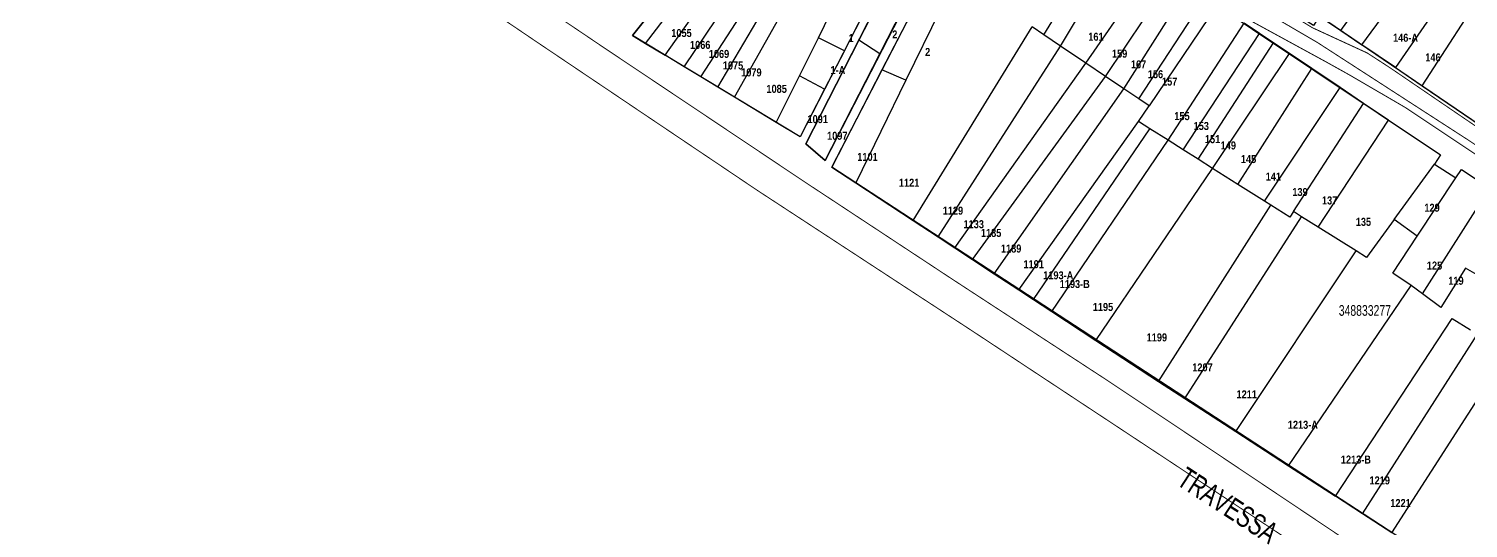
# Model space of a CAD drawing. Extents: x 203136 to 205923, y 4839890 to 4842982.
# Drawn here: x 203135.5 to 203405.3, y 4840806.8 to 4840900.3 of the extents above; entities that cross this region are included whole.
import ezdxf
from ezdxf.enums import TextEntityAlignment as Align

# ---------------------------------------------------------------- set-up
doc = ezdxf.new("R2010")
doc.units = 0
doc.header["$LTSCALE"] = 1.5
doc.header["$MEASUREMENT"] = 0
for name, color, linetype in [('CD_MALHA_LOTES', 40, 'CONTINUOUS'), ('CD_TXT_QUADRA', 7, 'CONTINUOUS'), ('LM-LIM-SETOR-FISCAL', 7, 'CONTINUOUS'), ('RU-QUADRAS', 210, 'CONTINUOUS'), ('SV-EIXO-RUA-PAV', 20, 'CONTINUOUS'), ('SV-RUA-PAVIM-S-GUIA-C-GUIA', 7, 'CONTINUOUS'), ('SV-TXT-RUA-PAV-S-GUIA-C-GUIA', 7, 'CONTINUOUS'), ('Th_NmrPort', 1, 'CONTINUOUS')]:
    doc.layers.add(name, color=color, linetype=linetype)
doc.styles.add('3488-33-2D_TXTB$0$ARIAL', font='ARIAL.TTF')
doc.styles.add('ARIAL', font='ARIAL.TTF')
doc.styles.get("Standard").update_dxf_attribs({"font": 'swisscbo.ttf'})
doc.linetypes.add('Limite', pattern='A,20,-3,[130,ltypeshp.shx,S=6.35,R=0,X=0,Y=0],-3,20', length=46)

msp = doc.modelspace()

# ---------------------------------------------------------------- linework, layer by layer
at = {"layer": 'CD_MALHA_LOTES', "linetype": 'Continuous', "flags": 128}
for points in [[(203381.44, 4840900), (203398.96, 4840924.3)], [(203268.82, 4840920.65), (203266.86, 4840921.85), (203248.7, 4840899.04), (203251.14, 4840897.57)], [(203251.14, 4840897.57), (203268.82, 4840920.65)], [(203254.77, 4840895.37), (203271.48, 4840919.01)], [(203258.39, 4840893.18), (203274.49, 4840917.15)], [(203261.5, 4840891.3), (203277.17, 4840915.5)], [(203325.77, 4840899.2), (203336.61, 4840916.8)], [(203385.41, 4840897.29), (203399.916154, 4840917.107688)], [(203264.66, 4840889.39), (203279.27, 4840914.2)], [(203267.8, 4840887.49), (203281.89, 4840912.59)], [(203328.93, 4840897.07), (203338.77, 4840913.57)], [(203333.68, 4840893.87), (203344.81, 4840910.05)], [(203404.67, 4840911.94), (203391.67, 4840893.04)], [(203337.35, 4840891.39), (203348.41, 4840907.94)], [(203340.77, 4840889.09), (203352.11, 4840906.96)], [(203396.7, 4840889.61), (203409.25, 4840909.07)], [(203295.14, 4840906.13), (203291.09, 4840898.2)], [(203295.06, 4840895.63), (203299.38, 4840904.05)], [(203302.3, 4840905.89), (203295.44, 4840892.61)], [(203343.57, 4840887.2), (203356.02, 4840906.26)], [(203358.29, 4840904.74), (203345.5, 4840885.9)], [(203283.51, 4840898.62), (203285.81, 4840903.26)], [(203306.36, 4840903.8), (203299.94, 4840890.69)], [(203349.06, 4840879.44), (203363.35, 4840901.36)], [(203366.2, 4840899.45), (203363.35, 4840901.36)], [(203377.46, 4840902.71), (203381.44, 4840900)], [(203279.98, 4840891.52), (203283.51, 4840898.62)], [(203288.39, 4840896.22), (203283.51, 4840898.62)], [(203290.94, 4840901.16), (203288.39, 4840896.22)], [(203301.31, 4840864.39), (203323.58, 4840900.68)], [(203325.77, 4840899.2), (203323.58, 4840900.68)], [(203328.93, 4840897.07), (203325.77, 4840899.2)], [(203351.9, 4840877.65), (203366.2, 4840899.45)], [(203368.84, 4840897.68), (203366.2, 4840899.45)], [(203381.44, 4840900), (203385.41, 4840897.29)], [(203251.14, 4840897.57), (203254.77, 4840895.37)], [(203291.09, 4840898.2), (203281.18, 4840878.79), (203284.77, 4840875.63), (203295.06, 4840895.63)], [(203288.39, 4840896.22), (203284.69, 4840889.03)], [(203295.06, 4840895.63), (203291.09, 4840898.2)], [(203305.95, 4840861.35), (203328.93, 4840897.07)], [(203333.68, 4840893.87), (203328.93, 4840897.07)], [(203354.72, 4840875.87), (203368.84, 4840897.68)], [(203371.81, 4840895.7), (203368.84, 4840897.68)], [(203391.67, 4840893.04), (203385.41, 4840897.29)], [(203258.39, 4840893.18), (203254.77, 4840895.37)], [(203309.07, 4840859.3), (203333.68, 4840893.87)], [(203337.35, 4840891.39), (203333.68, 4840893.87)], [(203357.42, 4840874.16), (203371.81, 4840895.7)], [(203376.03, 4840892.86), (203371.81, 4840895.7)], [(203261.5, 4840891.3), (203258.39, 4840893.18)], [(203264.66, 4840889.39), (203261.5, 4840891.3)], [(203275.62, 4840882.76), (203279.98, 4840891.52)], [(203284.69, 4840889.03), (203279.98, 4840891.52)], [(203295.44, 4840892.61), (203286.02, 4840874.41), (203290.51, 4840871.46)], [(203299.94, 4840890.69), (203290.51, 4840871.46)], [(203299.94, 4840890.69), (203295.44, 4840892.61)], [(203312.41, 4840857.11), (203337.35, 4840891.39)], [(203340.77, 4840889.09), (203337.35, 4840891.39)], [(203362.14, 4840871.18), (203376.03, 4840892.86)], [(203381.31, 4840889.31), (203376.03, 4840892.86)], [(203391.67, 4840893.04), (203396.7, 4840889.61)], [(203267.8, 4840887.49), (203264.66, 4840889.39)], [(203284.69, 4840889.03), (203280.08, 4840880.06), (203275.62, 4840882.76)], [(203316.48, 4840854.44), (203340.77, 4840889.09)], [(203343.57, 4840887.2), (203340.77, 4840889.09)], [(203367.15, 4840868.02), (203381.31, 4840889.31)], [(203385.73, 4840886.35), (203381.31, 4840889.31)], [(203396.7, 4840889.61), (203407.79, 4840882.06)], [(203275.62, 4840882.76), (203267.8, 4840887.49)], [(203343.5, 4840882.95), (203345.5, 4840885.9)], [(203345.5, 4840885.9), (203343.57, 4840887.2)], [(203372.55, 4840866.06), (203385.73, 4840886.35)], [(203390.39, 4840883.22), (203385.73, 4840886.35)], [(203321.12, 4840851.41), (203343.5, 4840882.95)], [(203345.66, 4840881.58), (203343.5, 4840882.95)], [(203377.18, 4840863.17), (203390.39, 4840883.22)], [(203390.39, 4840883.22), (203400.15, 4840876.68), (203398.99, 4840874.98)], [(203323.87, 4840849.6), (203345.66, 4840881.58)], [(203349.06, 4840879.44), (203345.66, 4840881.58)], [(203327.27, 4840847.37), (203349.06, 4840879.44)], [(203351.9, 4840877.65), (203349.06, 4840879.44)], [(203354.72, 4840875.87), (203351.9, 4840877.65)], [(203357.42, 4840874.16), (203354.72, 4840875.87)], [(203391.44, 4840864.61), (203398.99, 4840874.98)], [(203398.99, 4840874.98), (203403.03, 4840872.37)], [(203335.54, 4840841.95), (203357.42, 4840874.16)], [(203362.14, 4840871.18), (203357.42, 4840874.16)], [(203395.78, 4840861.5), (203403.03, 4840872.37)], [(203403.03, 4840872.37), (203404.06, 4840873.95)], [(203404.06, 4840873.95), (203409.36, 4840870.47)], [(203290.51, 4840871.46), (203301.31, 4840864.39)], [(203367.15, 4840868.02), (203362.14, 4840871.18)], [(203396.75, 4840850.66), (203409.36, 4840870.47)], [(203347.27, 4840834.26), (203368.33, 4840867.28)], [(203368.33, 4840867.28), (203367.15, 4840868.02)], [(203372.55, 4840866.06), (203371.88, 4840865.03), (203368.33, 4840867.28)], [(203301.31, 4840864.39), (203305.95, 4840861.35)], [(203352.22, 4840831.06), (203374.11, 4840865.08)], [(203374.11, 4840865.08), (203372.55, 4840866.06)], [(203377.18, 4840863.17), (203374.11, 4840865.08)], [(203391.44, 4840864.61), (203386.26, 4840857.49), (203384.3, 4840858.72)], [(203395.78, 4840861.5), (203391.44, 4840864.61)], [(203305.95, 4840861.35), (203309.07, 4840859.3)], [(203384.3, 4840858.72), (203377.18, 4840863.17)], [(203394.64, 4840852.23), (203391.17, 4840854.56), (203395.78, 4840861.5)], [(203309.07, 4840859.3), (203312.41, 4840857.11)], [(203361.75, 4840824.87), (203384.3, 4840858.72)], [(203312.41, 4840857.11), (203316.48, 4840854.44)], [(203407.42, 4840853.95), (203404.81, 4840855.49), (203400.17, 4840848.12), (203396.75, 4840850.66)], [(203316.48, 4840854.44), (203321.12, 4840851.41)], [(203321.12, 4840851.41), (203323.87, 4840849.6)], [(203371.63, 4840818.46), (203394.64, 4840852.23)], [(203396.75, 4840850.66), (203394.64, 4840852.23)], [(203323.87, 4840849.6), (203327.27, 4840847.37)], [(203327.27, 4840847.37), (203335.54, 4840841.95)], [(203380.47, 4840812.73), (203402.31, 4840846.02), (203405.73, 4840843.95)], [(203385.51, 4840809.46), (203407.09, 4840843.12)], [(203335.54, 4840841.95), (203347.27, 4840834.26)], [(203391.03, 4840805.87), (203412.78, 4840839.68)], [(203347.27, 4840834.26), (203352.22, 4840831.06)], [(203352.22, 4840831.06), (203361.75, 4840824.87)], [(203361.75, 4840824.87), (203371.63, 4840818.46)], [(203371.63, 4840818.46), (203380.47, 4840812.73)], [(203385.51, 4840809.46), (203380.47, 4840812.73)], [(203391.03, 4840805.87), (203385.51, 4840809.46)]]:
    msp.add_lwpolyline(points, dxfattribs=at)
at = {"layer": 'LM-LIM-SETOR-FISCAL', "linetype": 'Limite', "ltscale": 0.1, "flags": 128}
msp.add_lwpolyline([(203475.135573, 4840329.934313, 0, 0, 0), (203474.579792, 4840350.003599, 0, 0, 0), (203472.86, 4840432.16, 0, 0, 0), (203471.63, 4840468.15, 0, 0, 0), (203471.41, 4840488.85, 0, 0, 0), (203470.17, 4840544.5, 0, 0, 0), (203469.56, 4840568.38, 0, 0, 0), (203468.09, 4840599.73, 0, 0, 0), (203466.97, 4840618.63, 0, 0, 0), (203464.86, 4840648.33, 0, 0, 0), (203464.16, 4840661.6, 0, 0, 0), (203462.71, 4840682.53, 0, 0, 0), (203465.61, 4840699.21, 0, 0, 0), (203471, 4840721.18, 0, 0, 0), (203474.31, 4840734.24, 0, 0, 0), (203466.228425, 4840738.936934, 0, 0, 0), (203456.425567, 4840745.723528, 0, 0, 0), (203446.999741, 4840751.379023, 0, 0, 0), (203399.493583, 4840784.557927, 0, 0, 0), (203320.11, 4840837.04, 0, 0, 0), (203172.09, 4840937.54, 0, 0, 0), (203136.150501, 4840962.144443, 0.18, 0.18, 0), (203135.99, 4840961.95, 0.25, 0.25, 0), (203136.150501, 4840962.144443, 0.25, 0.25, 0), (203208.15, 4841049.37, 0.25, 0.25, 0), (203214.58, 4841056.99, 0.25, 0.25, 0), (203230.64, 4841076.99, 0.25, 0.25, 0), (203247.78, 4841096.86, 0.25, 0.25, 0), (203258.81, 4841109.92, 0.25, 0.25, 0), (203274.25, 4841129.45, 0.25, 0.25, 0), (203287.11, 4841144.04, 0.25, 0.25, 0), (203301.6, 4841161.63, 0.25, 0.25, 0), (203354.19, 4841225.72, 0.25, 0.25, 0), (203362.5, 4841235.52, 0.25, 0.25, 0), (203365.55, 4841238.62, 0.25, 0.25, 0), (203402.98, 4841283.56, 0.25, 0.25, 0), (203427.2, 4841311.72, 0.25, 0.25, 0), (203469.377234, 4841362.89061, 0.25, 0.25, 0)], format="xyseb", dxfattribs=at)
at = {"layer": 'RU-QUADRAS', "color": 6, "linetype": 'Continuous'}
for points in [[(203248.7, 4840899.04), (203266.86, 4840921.85), (203268.82, 4840920.65), (203287.07, 4840945.8), (203302.69, 4840937.24, -0.0930528183), (203305.74, 4840943.4), (203303.84, 4840944.54), (203307.27, 4840949.71), (203305.62, 4840951.06), (203343.61, 4841005.43), (203351.52, 4840999.53), (203352.85, 4841001.39), (203362.21, 4840994.94), (203360.7, 4840992.93), (203376.49, 4840983.21), (203328.85, 4840919.65), (203317.77, 4840926.19), (203316.68, 4840924.84), (203312.89, 4840926.77), (203310.96, 4840925.05), (203306.32, 4840927.51), (203312.39, 4840934.03), (203308.94, 4840936.14), (203280.08, 4840880.06)], [(203335.37, 4840925.88), (203377.58, 4840981.46), (203415.3, 4840955.96), (203416.1, 4840957.1), (203424.66, 4840951.13), (203423.72, 4840949.63), (203428.31, 4840946.31), (203429.04, 4840947.38), (203443.32, 4840938.13), (203444.26, 4840939.53), (203460.32, 4840928.91), (203459.86, 4840928.04, -0.0129626379), (203556.57, 4840864.41), (203522.38, 4840813.7), (203518.47, 4840807.12), (203471.71, 4840837.87), (203472.09, 4840838.28), (203377.46, 4840902.71), (203376.33, 4840900.91), (203368.72, 4840905.8), (203368.44, 4840905.34)]]:
    msp.add_lwpolyline(points, format="xyb", close=True, dxfattribs=at)
msp.add_lwpolyline([(203416.76, 4840789.18), (203286.02, 4840874.41), (203306.72, 4840914.42), (203305.08, 4840915.12), (203284.77, 4840875.63), (203281.18, 4840878.79), (203304.3, 4840924.07), (203310.59, 4840921.91), (203312.69, 4840925.8), (203331.37, 4840915.75), (203333.32, 4840918.86), (203339.65, 4840914.93), (203338.77, 4840913.57), (203348.41, 4840907.94), (203349.17, 4840908.98), (203352.11, 4840906.96), (203353.05, 4840908.25), (203400.15, 4840876.68), (203398.99, 4840874.98), (203403.03, 4840872.37), (203404.06, 4840873.95), (203432.91, 4840854.92)], dxfattribs=at)
at = {"layer": 'SV-EIXO-RUA-PAV', "const_width": 0.18}
for points in [[(203135.599804, 4840961.402225), (203145.238479, 4840954.53632), (203152.039782, 4840951.643052), (203182.387737, 4840930.539014), (203231.65956, 4840897.226029), (203272.123499, 4840870.017518), (203312.674646, 4840843.506661), (203408.602089, 4840780.194549), (203470.257273, 4840738.335301), (203477.596786, 4840732.524392)], [(203331.831745, 4840924.150719), (203377.053508, 4840897.75947), (203405.299277, 4840879.499578), (203477.655459, 4840831.471912)]]:
    msp.add_lwpolyline(points, dxfattribs=at)
at = {"layer": 'SV-RUA-PAVIM-S-GUIA-C-GUIA', "linetype": 'Continuous', "const_width": 0.18}
for points in [[(203477.64, 4840742.89), (203474.56, 4840742.76), (203472.31, 4840744.41), (203410.37, 4840785.73), (203379.59, 4840806.43), (203350.51, 4840825.89), (203337.23, 4840834.74), (203308.72, 4840853.34), (203281.18, 4840871.48), (203242.61, 4840897.26), (203203.24, 4840923.83), (203156.2, 4840955.02)], [(203477.64, 4840833.9), (203460.77, 4840845.21), (203437.55, 4840861.37), (203425.7, 4840869.16), (203390.63, 4840893.05), (203386.4, 4840895.79), (203376.1, 4840900.53), (203353.47, 4840914.38), (203334.02, 4840926.67), (203330.63, 4840922.37), (203363.17, 4840902.58), (203378.67, 4840894.13), (203382.94, 4840891.75), (203393.57, 4840885.56), (203422.91, 4840866.01), (203458.58, 4840841.95), (203477.64, 4840829.58)]]:
    msp.add_lwpolyline(points, dxfattribs=at)

# ---------------------------------------------------------------- texts
at = {"layer": 'CD_TXT_QUADRA', "style": 'ARIAL', "width": 0.7}
msp.add_text('348833277', height=2, dxfattribs=at).set_placement((203381.06, 4840846.55))
at = {"layer": 'SV-TXT-RUA-PAV-S-GUIA-C-GUIA', "style": '3488-33-2D_TXTB$0$ARIAL', "width": 0.7}
msp.add_text('TRAVESSA', height=4, rotation=327, dxfattribs=at).set_placement((203350.447027, 4840815.050814))
at = {"layer": 'Th_NmrPort', "color": 1}
for s, p in [('1055', (203255.94978, 4840899.531621)), ('1', (203289.192198, 4840898.571225)), ('2', (203297.358554, 4840899.257271)), ('161', (203334.111591, 4840898.831875)), ('146-A', (203391.236432, 4840898.644482)), ('1066', (203259.458086, 4840897.304422)), ('1069', (203262.981591, 4840895.611875)), ('2', (203303.523527, 4840895.982294)), ('159', (203338.548086, 4840895.664422)), ('1075', (203265.601591, 4840893.451875)), ('1-A', (203285.792198, 4840892.581225)), ('167', (203342.106432, 4840893.664482)), ('146', (203397.289207, 4840894.963466)), ('1079', (203269.050733, 4840892.151017)), ('156', (203345.276432, 4840891.814482)), ('157', (203347.929207, 4840890.433466)), ('1085', (203273.780733, 4840889.071017)), ('1091', (203281.478554, 4840883.397271)), ('155', (203350.244262, 4840883.963636)), ('153', (203353.854262, 4840882.113636)), ('1097', (203285.150733, 4840880.281017)), ('151', (203355.974262, 4840879.643636)), ('1101', (203290.81481, 4840876.325574)), ('149', (203358.926432, 4840878.464482)), ('145', (203362.716432, 4840875.914482)), ('1121', (203298.61481, 4840871.485574)), ('141', (203367.371591, 4840872.621875)), ('139', (203372.366432, 4840869.744482)), ('137', (203377.916432, 4840868.164482)), ('1129', (203306.836432, 4840866.244482)), ('129', (203397.116432, 4840866.794482)), ('1133', (203310.72978, 4840863.711621)), ('135', (203384.256432, 4840864.154482)), ('1185', (203313.98978, 4840862.081621)), ('1189', (203317.73978, 4840859.151621)), ('1191', (203321.96978, 4840856.221621)), ('125', (203397.578435, 4840855.95919)), ('1193-A', (203325.669207, 4840854.133466)), ('1193-B', (203328.759207, 4840852.503466)), ('119', (203401.601591, 4840853.111875)), ('1195', (203334.954262, 4840848.203636)), ('1199', (203345.054262, 4840842.503636)), ('1207', (203353.604262, 4840836.883636)), ('1211', (203361.904262, 4840831.833636)), ('1213-A', (203371.514262, 4840826.133636)), ('1213-B', (203381.454262, 4840819.613636)), ('1219', (203386.824262, 4840815.713636)), ('1221', (203390.734262, 4840811.473636))]:
    msp.add_text(s, height=1.5, dxfattribs=at).set_placement(p, align=Align.MIDDLE_LEFT)

doc.saveas('drawing.dxf')
